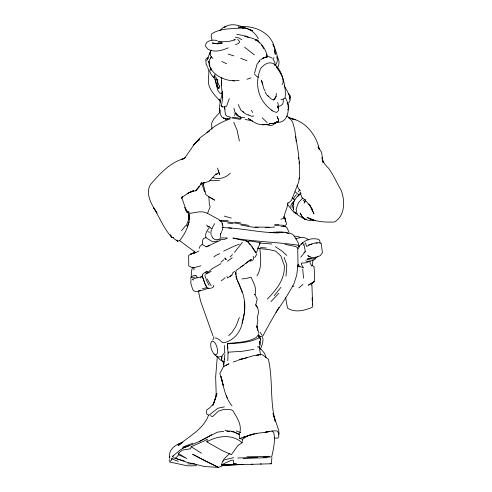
<?xml version="1.0" encoding="UTF-8"?>
<svg xmlns="http://www.w3.org/2000/svg" width="492" height="492" viewBox="0 0 492 492"><rect width="100%" height="100%" fill="white"/><g stroke="black" fill="none" stroke-linecap="round" stroke-linejoin="round"><path stroke-width="0.74" d="M221.603 85.436L221.603 80.86L221.646 82.927M221.535 358.803L221.529 360.126L223.239 362.155L224.001 366.774M206.234 246.916L202.261 244.333L202.815 239.721L203.62 238.472L205.933 237.654L212.532 241.75L215.447 241.652L217.513 240.779M220.281 237.304L220.459 233.479M219.555 88.283L219.617 85.768M213.731 339.375L213.805 336.491M227.808 360.691L228.073 352.721L227.452 347.014M190.958 279.382L190.804 283.232L192.575 289.081L193.608 290.71L195.576 291.633L198.522 291.676M259.389 342.973L259.475 341.036L259.622 344.591M224.45 345.501L224.42 350.95L224.967 352.42L222.064 355.71L221.529 360.126L221.603 356.663M267.654 95.331L270.975 98.812L273.773 100.042C275.772 98.443 276.486 95.743 276.264 93.277M312.617 304.886L311.934 285.237M210.705 67.035L210.637 68.29L211.357 70.11L210.773 68.339L210.379 69.907M280.864 219.315L283.976 218.116C284.339 212.907 287.463 208.19 287.943 202.852M217.335 356.319L215.65 376.915L216.166 393.379L215.305 398.704L213.147 404.922M189.371 216.997L189.149 213.005L190.49 213.294L199.309 211.818L203.282 211.923L206.898 213.042L218.159 219.149L220.355 220.545L221.8 222.329L222.599 224.992L222.2 223.915M244.204 313.435L242.138 323.078C244.69 314.72 245.914 305.606 243.688 297.045C242.273 287.869 234.93 280.083 236.049 270.532L243.602 265.188L248.577 261.012M244.303 312.076L244.629 303.478L244.223 301.418M181.407 460.118L173.282 457.726L171.603 458.839L171.505 460.161L169.445 461.92L187.427 465.85L196.148 465.739L196.253 464.503M286.006 276.16L286.824 265.065L284.112 257.267M212.212 228.854L212.267 227.648L214.666 223.675M312.967 259.647L312.334 265.729M285.606 226.258L285.729 224.992L286.59 224.1L284.665 217.525L283.822 216.535L283.976 218.116M224.051 361.06L223.657 364.879L224.905 354.449M239.106 464.639L221.492 465.069L222.458 461.527L224.204 459.952L233.608 457.634M271.935 457.548L271.264 463.759L239.401 464.682L233.472 463.772L233.356 460.155L231.209 460.327L223.485 463.851L223.147 465.131L241.529 464.583M210.656 51.795L210.527 55.744L211.788 57.035L211.505 56.193L208.829 61.414L209.783 65.897L208.983 61.395L209.266 65.762C213.559 75.645 224.044 80.522 234.327 80.866M178.202 453.427L186.751 458.476L178.547 454.719L178.202 453.427L182.249 450.137L190.484 448.766L191.16 446.718L203.639 441.244L207.292 439.196L206.861 441.865L221.72 450.328L231.381 454.669L237.814 445.647L242.064 442.738L242.525 439.165L247.882 435.795L254.973 433.753M221.874 77.226C219.789 86.69 224.61 96.26 221.172 105.516L222.427 106.869L225.096 106.905L226.64 106.106L229.303 98.585M194.229 253.085L194.506 251.049M231.511 431.533L235.723 432.646L239.407 434.59L239.53 438.532L242.525 439.165M228.159 353.158L228.294 352.174L242.298 351.3L253.829 349.351M214.61 76.408L214.912 74.39M254.542 73.326L257.021 64.28L259.505 61.069M214.789 75.663L214.826 78.855L217.728 90.042L219.407 92.834L220.305 93.32L221.763 93.191M169.143 460.776L169.365 459.602M234.666 115.669L235.17 112.951L233.946 108.209M299.228 163.793L299.677 161.37L299.105 163.504M276.99 121.862L278.263 121.506L278.564 119.919L277.125 116.622L278.564 119.919M222.482 91.752C221.129 99.901 216.837 109.605 221.99 117.188L225.859 118.996L227.784 118.972M211.419 229.61L210.883 232.23L211.111 235.028M224.346 359.695L224.635 358.324M221.511 231.48L221.172 232.968L220.244 234.192M222.089 230.846L222.858 227.673L222.771 225.084L222.255 223.946M298.964 179.205L299.327 177.729M192.507 267.181L191.443 271.289L191.154 277.513M169.857 456.674L169.66 457.4C168.116 449.885 175.435 444.627 181.751 442.782L177.999 444.59L182.883 442.056M218.042 86.998L218.257 88.677M293.749 202.593L292.802 203.663L293.755 202.55L292.9 205.521L293.675 210.164C290.877 203.128 296.209 197.415 300.815 192.944M259.512 346.977C261.006 343.195 261.178 338.201 258.085 335.169M207.532 213.497L210.195 206.622L209.358 204.678L208.848 196.08M242.427 322.039C240.859 331.965 233.737 340.71 223.706 342.752L222.156 342.377L219.075 339.517L216.08 338.016L215.213 338.029M256.756 254.198L254.739 257.642M315.747 257.082L314.954 259.493L311.473 260.791L306.836 261.455L305.673 260.539M227.31 343.865L227.415 343.57C237.285 342.383 247.814 342.524 256.615 337.248L257.353 335.753L259.327 336.491L258.687 338.053C249.05 342.906 237.87 343.041 227.31 343.865L227.691 347.192M208.503 415.23C203.639 429.264 188.664 436.336 178.165 445.746L180.521 443.901M212.931 405.451L216.972 393.668L213.577 403.871L209.58 407.973L206.941 409.67L206.505 411.3L206.609 413.883L208.879 415.236L217.925 408.212L224.401 406.872M199.248 248.337L199.949 246.381L202.261 244.333M239.364 317.555L236.049 326.11L232.15 332.272L228.639 335.716M259.278 244.475L259.874 242.999L271.855 244.032M287.832 109.876L288.786 107.539L288.281 104.611L287.303 102.951M207.421 58.899L211.123 50.036M303.189 245.28L303.865 243.663L305.335 251.621L300.76 257.199M209.432 54.046L210.496 51.537M186.081 226.123L189.119 218.448L188.43 214.973L188.94 218.411L188.239 219.463M187.298 226.166L189.033 222.175M260.329 349.246C261.959 345.409 263.921 340.907 262.513 336.756M277.826 67.189C279.616 64.04 279.511 59.292 276.891 56.672M294.708 199.764L294.487 199.998L293.466 198.946L294.308 197.157L296.436 194.666M305.667 199.832L304.105 203.03L305.655 200.029M276.123 96.26L273.773 100.042M206.695 60.608L208.344 58.025M256.947 275.895C262.033 267.765 260.778 257.667 259.844 248.583L257.261 248.023M210.496 58.659L211.369 57.035M298.38 191.874L299.763 189.426M278.989 307.365C273.447 316.731 268.042 326.178 262.986 335.765C261.775 335.993 260.717 336.516 259.844 337.395M282.076 84.612L283.017 83.062C283.712 76.943 280.126 71.457 276.338 66.974L278.005 69.323M257.451 347.088L257.703 346.682L259.296 346.971L260.52 355.039M297.98 248.854L299.265 246.793L298.275 243.023L295.815 238.479L292.74 234.309L289.972 233.356L285.182 232.605M311.227 285.188L312.445 283.257L314.185 281.67L314.683 275.569L314.013 266.424L311.264 265.268M190.545 278.454L191.886 276.442L193.848 275.575L195.81 275.428L196.775 276.375L197.052 277.752L192.206 279.364L193.454 280.102M212.618 339.997L212.839 339.664M276.018 312.371L285.618 298.213L293.798 284.118L296.738 275.083L297.992 264.518L297.721 247.777L295.489 246.461L284.991 244.358M184.685 158.16L195.035 143.166L199.881 139.174L193.497 145.011L200.158 137.717L209.617 130.694L206.978 132.729C213.522 126.13 221.64 121.844 230.317 118.812M178.547 454.719L176.905 456.994L175.054 458.181L186.376 462.099L204.697 466.557L218.423 467.4L222.144 465.998L222.329 465.124L231.172 464.712M210.89 68.259L210.115 69.323L209.715 71.537L211.302 74.643L214.094 77.964L213.03 76.438M286.67 116.413L287.057 115.903L290.003 118.578L292.592 121.998L294.634 129.279L298.404 153.393L299.4 163.707L299.536 176.911L298.699 181.991L291.535 200.146L289.653 202.046L287.316 203.522M181.542 230.791L185.57 225.656M258.989 61.414L260.213 59.858M234.493 252.353L242.402 242.359M267.334 299.087C276.227 289.917 285.071 279.308 284.327 265.575L280.846 255.932L275.606 251.068L268.989 249.61L259.844 248.583M274.253 295.643L280.926 287.346M200.435 277.968L202.218 275.957L202.532 274.302L205.232 272.23M301.467 244.143L302.709 242.747L301.596 243.952M223.528 459.46L229.856 453.255M301.006 193.344L297.451 196.738M302.795 198.024L298.361 202.821L296.129 209.162L297.094 214.407L300.649 216.824M209.328 227.673C206.972 230.299 204.807 233.995 205.933 237.654M270.969 301.621L278.859 293.281M230.557 117.188L229.555 118.234L227.882 118.867L225.883 119.021L223.645 118.074L225.883 119.021L224.887 118.443M299.05 246.658C303.287 240.336 311.565 237.175 318.859 239.487L319.825 240.902L320.126 243.189M272.568 59.058L273.989 57.595M294.21 200.902C292.402 202.575 290.274 204.758 290.975 207.452M230.078 256.984L232.525 254.548M219.826 30.627L222.796 27.786L226.043 26.261L224.155 27.46C232.87 20.947 243.786 27.81 252.568 30.664L248.638 29.502M225.072 430.543L233.202 431.466L238.509 434.245L240.391 432.443L240.047 431.712C241.609 423.809 236.547 417.007 232.821 410.549L230.736 409.645L224.137 409.282L218.546 411.072L212.39 416.699L210.41 415.623M298.724 287.937L302.974 284.388M220.182 111.955L213.774 118.978L211.603 123.43L211.947 129.353M260.981 59.729C262.956 57.527 266.074 56.918 268.896 56.635L271.861 57.97M274.837 65.787C280.372 60.049 275.864 50.332 272.752 44.372M205.693 272.396L206.972 271.24L207.913 272.39L212.052 268.749L221.049 263.638M172.594 456.305L180.546 449.688L186.117 446.435M220.951 262.187L223.94 259.665M303.109 200.816L304.88 199.365M289.271 98.449L290.409 97.527L290.421 95.958L288.675 93.935M222.458 461.527L223.479 460.703M221.277 280.834L225.17 277.703M234.69 271.35L232.63 272.998L231.929 275.028L227.575 277.974L226.996 276.436M277.857 121.389C275.668 123.59 272.205 124.224 269.278 123.338L271.369 123.572M227.544 261.289L232.218 257.728M276.676 122.194L272.992 124.974L270.397 125.62L265.594 124.371M213.829 256.99L216.252 255.2L219.838 253.712M205.219 272.5L206.972 271.24M245.797 263.398L251.4 259.505L249.715 260.268M230.311 173.202C225.502 177.987 218.866 180.01 212.476 177.428M226.16 365.292L228.885 363.779L223.479 366.534L219.869 373.637L223.171 385.23L221.049 376.472C223.589 386.583 225.115 397.579 232.021 405.851M221.492 465.069L222.267 464.553L223.147 465.131M303.89 252.581L305.335 251.621M230.127 276.326L231.96 275.108M211.794 434.639L200.103 441.189L191.185 444.934M240.557 267.027L243.602 265.188M198.866 250.963L196.24 252.414L190.515 254.223L188.651 255.471L188.762 265.988L193.116 267.968L200.853 265.778M181.296 159.783L185.306 157.532M250.914 261.104L253.091 259.893L253.614 258.325L253.177 256.209M317.574 256.75L314.025 258.712L308.779 258.884L310.956 258.509M246.215 436.693L247.882 435.795L239.53 438.532M211.154 271.393L205.533 274.339L206.449 273.023L207.913 272.39M206.769 246.64L209.838 245.41M223.675 251.092L235.73 245.453L239.241 244.29M195.367 275.655L195.81 275.428M181.806 159.672L184.352 158.387C170.152 162.366 159.636 173.928 150.324 184.709C145.072 194.032 151.819 205.115 157.022 212.993L153.633 207.704C159.629 217.519 163.854 228.688 171.733 237.224L173.381 237.704M199.727 441.244L217.421 432.142L223.786 431.343M206.271 246.769L220.471 240.293M287.051 103.683L288.773 102.853L290.077 100.823L289.653 96.524L287.574 91.629L284.056 85.706M298.847 264.438L297.703 264.991L300.126 266.621L303.558 267.894L301.762 265.096L301.233 263.165L306.43 262.722L308.779 261.596M276.59 112.459L278.417 110.688L278.62 109.003L277.642 106.801L278.324 108.351L278.06 105.719L277.931 106.801L281.086 105.54L282.765 103.88L283.33 101.475L283.152 99.347M228.325 47.835C222.095 50.448 214.383 52.841 208.073 49.286L205.613 46.334C204.955 40.393 213.104 39.335 217.255 40.664M256.393 433.341L266.031 432.271L267.414 431.668M208.608 287.998L204.211 289.739L199.334 290.944M194.838 252.353L190.515 254.223L194.322 252.759L192.304 253.521M238.276 360.249L241.633 358.828M206.861 441.865C217.562 435.586 232.261 433.784 242.064 442.738M208.116 57.675L206.843 58.185L205.767 59.341L206.136 64.464L207.476 66.727M225.828 238.614L227.31 238.03L221.628 237.9L219.617 238.374M199.383 277.334L202.483 276.117M235.496 44.661L238.472 43.505L239.807 41.74L237.599 39.286M295.71 238.977C299.745 237.255 305.28 236.431 308.607 239.924M182.784 447.074L192.895 443.194M182.606 448.04L189.66 445.377M183.491 447.849L190.502 445.223M173.043 237.341L173.799 238.558L177.723 241.258L179.832 240.508C185.244 233.183 190.164 224.266 189.518 214.949M262.457 58.382L266.664 56.9L263.478 58.001M200.761 183.971L204.758 182.581L200.711 184.063L201.991 182.606L198.417 187.766L195.705 190.73L189.272 192.513L187.114 193.614L193.651 190.601L189.272 192.513L181.757 197.378L181.419 198.301L182.52 196.72L181.757 197.378L186.708 212.12L184.617 207.415L188.393 212.778M311.99 244.124L308.718 245.237L306.725 246.541L305.323 242.771M233.153 362.05L237.605 360.538M246.898 79.261L251.068 77.884M308.699 244.893C312.691 243.743 317.137 241.51 321.258 243.405L322.42 252.716L320.261 255.655C316.399 257.587 311.331 258.743 307.752 255.594L310.286 256.941M234.087 40.036L235.274 39.655L228.891 41.463L217.962 41.943L221.394 42.091M256.184 355.507L257.402 355.138M172.366 456.348L173.553 455.998M246.996 241.72L249.887 240.982L260.213 242.587L256.184 253.337L251.812 246.769M201.259 183.91L209.309 181.222L215.355 174.66L217.864 173.67L215.736 174.125M210.355 288.33L212.101 287.814L213.719 286.608L213.559 285.378M243.331 437.16L253.466 434.165M280.993 99.796L284.93 98.357C287.605 86.494 277.691 48.702 260.631 68.474C254.223 83.763 258.054 100.688 272.064 110.454M266.031 432.271L269.634 431.293M256.443 355.495L260.12 354.541L262.365 354.72L268.454 359.332C273.054 379.916 269.757 401.398 275.342 421.669L273.048 413.428L278.736 430.432L279.099 434.418M192.354 277.74L195.029 277.07M276.559 121.924L278.263 121.506M272.064 123.646L274.764 123.006M200.158 290.581L198.282 291.024L200.441 290.784M269.555 431.232L265.071 432.284L273.896 430.851L276.99 430.881L278.232 432.462L278.878 436.281L277.955 438.101L274.438 438.046M258.079 354.99L260.12 354.541L254.235 355.513L239.463 359.757L246.953 357.672M202.378 288.644L206.947 287.672L208.307 288.65L209.77 288.57M310.63 258.503L306.953 259.216L311.079 258.497M315.975 243.288L317.309 243.097M218.239 239.506L214.85 239.542L212.741 237.962M249.831 434.559L256.879 433.581M242.002 278.939L246.732 278.343L251.018 277.156C253.362 282.586 257.396 288.743 254.801 294.843L254.831 294.29L257.205 299.001L255.803 304.991C258.743 308.349 259.192 313.066 257.211 317.02L257.826 320.501L256.83 326.534L257.728 330.23L256.806 325.95L258.823 333.25M271.522 232.482L278.982 232.341L283.367 232.753M197.052 277.752L198.762 277.58M244.635 117.33L240.52 117.397L236.818 115.079L235.871 113.455L238.005 115.995L235.17 112.951L237.987 115.694M265.772 227.716L274.684 226.99M239.137 80.399L234.038 80.811L232.759 80.43M225.225 239.321L218.38 239.745M269.598 232.488C275.877 232.322 282.746 230.816 288.638 233.509M221.997 356.595L217.981 356.928L216.689 356.522C212.569 353.441 210.17 348.281 210.81 343.121L211.831 341.3L213.442 341.313C216.757 344.111 217.815 348.797 217.446 352.967L216.252 354.935L214.1 354.166M253.89 116.05L251.295 116.235L248.804 114.845M274.788 225.545L281.301 225.121L284.665 225.447M228.122 220.502L219.567 220.379M280.932 226.707L284.105 226.56M240.723 26.568C258.048 25.744 275.391 35.233 275.243 54.36L274.253 50.252M243.245 458.458L267.119 457.671M224.819 464.854L227.033 464.774M257.648 457.388L237.679 458.009M263.011 457.222L270.975 457L271.879 456.102C273.577 448.476 275.415 440.346 273.761 432.585L271.904 430.771M222.445 465.088L236.117 464.7M237.636 464.657L243.706 464.485M219.543 180.509L211.265 180.718L209.85 180.392M260.293 463.956L261.332 463.931M269.573 456.355L246.996 456.804M257.5 39.95L255.243 39.993L258.349 40.848L253.152 38.579L247.052 36.685M274.616 224.444L278.982 224.42M240.434 118.4L241.252 118.406L232.642 117.268M187.661 463.894L194.869 463.888M270.188 463.759L271.264 463.759M255.071 227.07L269.192 227.163M273.103 232.71L278.681 232.944M315.501 220.484L308.958 220.41L304.511 219.192L302.143 216.708L300.2 213.085L302.143 216.708L303.656 218.085M306.682 219.241L304.511 219.192L306.608 219.346M233.472 463.772L236.449 463.839M251.332 464.196L252.827 464.233M222.593 227.476L231.664 228.159M277.236 232.648C260.852 232.827 244.838 228.792 228.522 227.913M266.443 124.224L269.333 124.365L262.476 124.833L264.333 124.371C258.515 125.854 253.029 121.536 248.331 118.615L250.926 120.017M226.8 431.496L229.819 431.65M310.6 219.198L312.131 219.291M219.819 221.086L225.496 221.48L248.774 225.367M294.351 236.142L297.82 236.394L300.612 237.661M260.489 247.464L266.4 248.011M234.715 222.175L240.594 222.833M258.152 227.71L250.797 226.867L240.84 224.973M206.622 225.059L207.938 226.505L209.377 226.707M227.648 222.968L232.95 223.725M231.597 117.865L240.422 119.427M252.667 120.983L245.053 119.408M245.908 240.951L248.349 241.314M276.406 122.213C288.933 123.959 290.821 106.186 285.428 98.099M246.781 36.31L236.652 34.212M244.192 28.185L238.343 26.968L243.798 28.296M235.096 37.115L238.737 37.921L241.873 39.667M245.237 240.803L232.907 238.067C254.346 241.597 276.104 242.033 297.549 245.102L299.265 246.793M229.758 116.979L227.612 116.444L226.16 115.565L225.453 114.415L224.315 106.315M187.563 211.48L189.113 211.874M309.837 219.149L313.957 220.213L307.174 217.464C315.458 221.892 325.298 222.415 334.529 221.96C345.372 215.662 345.138 200.238 340.944 189.875C336.78 182.76 333.441 175.189 328.724 168.399C325.569 165.318 322.494 162.034 321.977 157.44M289.296 118.037C305.335 120.792 316.061 134.396 319.474 149.666L317.998 146.88L321.59 152.299L323.133 162.717L322.069 158.233M292.654 286.049L293.921 286.387M224.284 216.111L231.271 218.091M288.829 117.988L295.114 119.814L288.441 117.483M182.108 460.334L184.211 460.942M187.108 212.07L188.196 212.396M228.153 54.083L233.872 55.873M304.892 218.835L301.079 217.507M297.217 213.909C292.451 212.685 290.674 207.409 287.248 204.352M244.758 36.236L248.903 37.607M207.815 231.683L209.463 232.267M236.197 430.943L240.391 432.443M276.037 112.311L272.703 111.069L271.725 110.054M171.603 458.839L178.288 461.324M240.662 58.314L246.953 60.688M238.509 434.245L239.407 434.59M211.726 228.669L210.767 228.306L210.299 227.402M283.128 225.951L286.75 227.23L289.112 232.39M207.938 226.505L209.26 227.021L208.184 226.48M248.749 115.202L245.287 113.775L242.556 111.456M258.417 77.25L257.015 76.623L254.542 74.151M239.167 116.229L240.945 117.035M245.459 240.57L247.531 241.541L251.59 245.957L255.674 252.064M221.769 61.432L226.683 63.8M249.149 260.526L250.287 261.08M222.716 361.202L220.182 359.855L216.738 356.226M297.623 266.031L299.419 267.027M210.416 197.55L214.653 200.17L208.946 196.923L205.742 194.506L203.374 184.26M191.16 446.718L201.499 453.243M296.535 213.86L293.933 211.88L296.104 213.503M275.385 246.707L282.291 251.221L286.774 255.44M258.86 347.801L261.406 349.511L264.635 353.496L266.049 357.413M195.576 252.439L179.217 240.373M243.749 112.213L240.939 110.245L238.202 104.439M298.841 194.734L295.089 191.757M211.751 57.423L213.011 58.407M244.542 47.14L254.462 54.963M259.813 43.007L256.775 40.233C262.199 43.893 265.84 49.84 267.365 56.143M258.835 336.965L260.114 338.182L260.465 339.339M262.193 117.797L267.064 122.502M300.384 190.607L298.564 188.774L297.082 185.435M292.248 197.698L293.466 198.946M268.109 96.248L266.516 94.593L265.127 91.899M258.195 334.252L260.2 336.589M226.517 259.77L224.85 257.894L225.551 259.604M205.066 191.88L204.131 190.761L201.738 182.999M261.584 45.166L263.804 48.671M247.531 241.541L250.385 245.028M260.096 332.364L261.953 334.886M273.318 59.557L274.874 62.595L274.954 65.239M218.27 88L218.639 88.56L217.612 86.992L217.077 79.095L217.802 80.725M278.816 70.565L280.446 73.056M309.13 204.149L310.716 206.578L305.132 200.121L301.75 197.317L300.009 191.88M255.643 304.757L257.556 307.752M308.994 204.014L313.994 213.86L311.436 208.214L312.266 210.059M176.985 240.053L177.723 241.258M211.511 235.693L212.692 237.667M251.394 110.27L252.759 112.57M265.053 90.872L263.933 88.966L261.43 80.19L262.746 84.464M170.699 235.447L171.733 237.224L170.232 234.629M276.836 57.712L277.42 58.72L276.941 57.884M207.249 279.044L211.111 285.723M237.353 280.778L239.137 284.019L240.09 287.033M220.65 102.416L219.112 99.612L220.582 101.616C215.576 95.922 208.854 90.048 208.393 81.98C207.808 77.158 210.201 71.986 207.679 67.466M311.676 265.975L310.126 263.042L309.954 261.037M209.118 285.335L206.578 280.44L204.826 275.231M205.096 283.656L206.947 287.672L204.967 284.044L202.218 275.957L204.789 282.992M215.705 76.734L219.426 86.543M233.755 122.237L237.039 130.023L239.389 141.026M258.343 38.782C255.274 32.577 248.392 26.968 241.049 28.007C231.246 28.899 220.004 28.229 211.652 33.886L211.142 36.076L212.021 40.049M240.348 287.685L242.15 292.26M266.313 54.415L267.334 57.017M187.704 212.286L188.584 214.623M224.623 107.65L225.164 109.162M217.144 86.684L215.053 78.8M217.495 168.061L219.678 174.851L218.343 170.601M280.852 73.677L281.541 75.836M212.87 335.63L200.478 300.827L198.688 292.31M226.4 395.273L227.15 397.973M311.565 207.237L312.094 209.352M220.139 111.42L219.512 108.701L219.912 110.712M235.902 276.11L236.64 279.474M277.716 102.318L278.355 105.306M285.631 297.605L287.482 308.035C294.831 313.078 304.665 310.513 312.254 307.309L312.777 306.11L312.611 303.884M222.722 97.865L222.126 91.721M203.307 182.883L203.62 184.974L203.436 183.577M295.471 136.708L295.686 138.215M295.901 139.716L296.116 141.216M290.034 99.415L289.653 96.524M227.415 343.57L227.901 348.613M302.703 269.161L303.552 278.263M298.373 157.502L298.503 159.014M312.162 297.949L312.445 301.657M312.186 298.872L312.346 301.129M193.891 267.187L193.989 270.016M169.74 457.419L169.783 458.575M235.686 272.476L235.736 274.696M221.818 357.758L221.831 358.625M199.285 186.425L195.705 190.73L199.285 186.425M275.748 122.502L274.505 123.437L273.368 123.572L275.748 122.502M314.185 281.67L308.459 285.102L314.185 281.67M222.255 43.044L217.864 43.837L212.267 43.044L217.735 43.77L222.255 43.044M218.423 467.4L203.294 460.069L192.593 454.221L218.423 467.4M222.427 106.869L221.172 105.516L222.427 106.869M285.225 218.762L284.665 217.525L285.686 221.708L285.225 218.762"/></g></svg>
